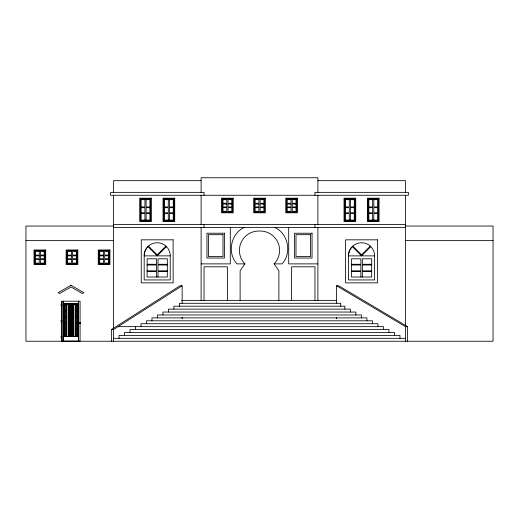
<?xml version="1.0" encoding="UTF-8"?>
<svg xmlns="http://www.w3.org/2000/svg" width="519" height="519" viewBox="0 0 519 519"><rect width="100%" height="100%" fill="white"/><g stroke="black" fill="none" stroke-linecap="round" stroke-linejoin="round"><path stroke-width="0.78" d="M65.829 305.535C65.238 305.081 65.731 305.055 65.563 305.626M65.452 335.469C65.478 334.995 65.647 334.924 65.459 335.54M65.926 311.218C65.225 311.348 66.004 311.647 65.29 311.076M69.325 328.942C70.026 329.753 68.502 328.858 69.591 329.474M72.621 311.582C72.452 311.497 72.984 311.296 72.958 311.238C73.224 311.128 71.804 311.582 73.036 311.218M76.702 329.033C75.865 329.15 76.78 329.61 76.429 328.942M76.624 323.538L76.105 323.11L76.76 323.421M69.591 317.505C68.93 316.733 69.436 317.596 69.591 317.343M76.312 335.534C76.514 335.002 77.201 335.475 76.059 335.3C76.449 334.684 77.013 336.007 76.072 335.138M76.695 317.167C76.436 317.122 76.416 317.258 76.689 317.362M69.689 317.2C68.657 317.083 70.104 317.349 69.131 317.012M65.18 317.239C66.529 317.693 64.875 316.875 65.731 317.025M65.822 317.167L65.206 317.401L65.9 317.213M73.017 317.401C72.42 317.407 72.102 317.271 72.887 317.031M72.29 317.239L73.043 317.245M69.442 334.943L69.397 335.54M76.689 335.462L76.676 335.002L76.384 335.436M65.777 335.345C65.641 334.839 65.679 335.611 65.66 334.937M69.241 317.005L69.267 317.505L69.65 317.128M69.046 335.222C69.935 334.976 69.312 335.255 69.299 335.534M76.527 305.613C75.988 304.828 77.318 305.574 76.066 305.393M76.163 335.28C76.332 334.619 76.942 335.994 76.416 334.95M65.939 317.323C64.745 317.725 65.796 317.083 65.608 317.589M69.702 311.296C68.216 311.887 69.793 310.252 69.325 311.608M72.881 317.213C72.731 317.511 72.413 316.921 72.907 317.077M65.829 323.486L65.368 323L65.66 323.571M72.303 323.35C73.945 322.915 71.551 323.363 72.803 323.006M76.702 317.505L76.63 317.2M68.962 335.138C69.455 335.689 69.76 334.463 69.111 335.495M76.157 305.315L76.397 305.029L76.702 305.522M65.822 305.432L65.452 305.574L65.829 305.094M69.222 328.949C69.773 330.026 69.059 328.624 69.689 329.331M72.997 305.47L72.336 305.159L72.939 305.535M76.702 329.474L76.202 329.02L76.799 329.331M65.718 317.167L65.764 317.44M72.517 317.57L72.362 317.472M65.232 323.11C65.738 323.629 65.926 322.487 65.459 323.571M65.829 335.014L65.42 335.43L65.926 335.157M72.569 335.54C71.739 334.515 73.549 336.091 72.569 334.937M76.682 335.313L76.053 335.216M69.423 305.01C70.117 306.08 68.151 305.315 69.65 305.159M69.423 305.613L69.345 305.036L69.131 305.581M72.757 305.587C72.42 305.146 72.77 305.47 73.036 305.23M72.939 335.014C72.712 334.911 72.465 335.722 73.036 335.319M76.163 305.373L76.669 305.198M76.78 305.36L76.066 305.23M76.527 335.43L76.144 335.443L76.63 335.397M76.475 329.065L76.429 329.565L76.527 329.065M65.66 335.54L65.699 335.144L65.556 335.475M72.673 334.95L72.349 335.378L73.049 335.235M69.072 335.002L69.591 335.306L69.202 335.534M76.812 311.296C76.364 311.802 76.312 311.316 76.799 311.218C75.3 310.407 77.136 312.639 76.163 311.076M65.926 305.23C64.94 305.393 65.945 305.782 65.751 305.042M69.468 329.396C69.124 329.442 69.429 329.13 69.338 329.481M72.861 335.508L72.439 334.989L72.958 335.177M76.384 329.448L76.429 329.435M76.553 334.943L76.176 335.002M65.452 310.998L65.666 311.51L65.563 310.985M69.053 323.486C70.084 322.818 68.08 323.389 69.702 323.285M72.297 311.257L72.997 311.452M76.066 323.35C77.117 323.097 76.384 323.551 76.241 323M65.485 311.478L65.751 311.03L65.563 311.608M69.475 311.108C69.721 311.225 68.644 311.329 69.637 311.147M69.325 329.26L69.591 329.033M69.098 311.153L69.598 311.361L68.956 311.381M72.498 335.079L72.945 335.125L72.563 335.469M76.429 311.608C76.78 310.926 75.819 310.933 76.624 311.569M76.624 317.55L76.624 317.012M65.887 329.098C65.251 329.883 65.576 328.812 65.926 329.169M73.036 329.169L72.29 329.254L73.049 329.254M76.241 323.538C76.63 322.305 76.014 324.077 76.76 323.11M69.222 305.613C69.514 303.842 69.643 306.898 69.222 305.01M65.926 305.393L65.258 305.25L65.751 305.581M69.319 329.065L69.423 328.949M72.666 305.496L72.602 305.146M76.63 329.331L76.41 329.357M65.563 334.95L65.349 335.436L65.939 335.235M69.669 323.292L69.624 323.402M72.997 329.098L72.297 329.306L73.036 329.331M65.284 335.183L65.563 335.352L65.459 334.937M69.429 335.313L69.325 335.423M65.381 323.181L65.939 323.266M72.478 323.538L73.049 323.266M72.861 323.538L72.336 323.11M76.52 335.319L76.442 334.95M72.595 335.002L72.478 335.508M69.598 311.108L69.053 311.517L69.514 311.03M72.446 335.456L73.036 335.157M76.741 305.49C76.131 304.835 76.105 305.542 76.767 305.464M69.514 317.012L69.092 317.459L69.325 317.012M65.783 305.217L65.368 305.581M69.449 329.195C69.462 329.448 68.631 329.182 69.65 329.409M65.718 317.206L65.705 317.57M72.939 305.094L72.881 305.483M72.349 311.186L73.036 311.381M76.812 329.254L76.066 329.176L76.76 329.409M65.329 317.531L65.284 317.07M69.565 335.131L69.04 335.164L69.358 335.034M72.375 317.271L72.829 317.167L72.29 317.323M65.751 311.283L65.193 311.368L65.939 311.296M72.666 311.478L72.297 311.368L72.666 310.985M76.157 311.303L76.799 311.218M65.595 334.956L65.751 335.508M76.624 317.44L76.053 317.284L76.533 317.018L76.332 317.583L76.669 317.167M65.485 335.002L65.589 335.287M65.628 311.484L65.602 311.186M72.965 311.205C72.835 311.497 71.882 311.115 72.939 311.517M72.673 305.321L72.336 305.47L72.615 305.094M65.407 305.38L65.712 305.237M65.225 311.4L65.446 311.134M69.643 305.451L69.338 305.503M69.702 317.284L68.943 317.284L69.287 317.388M76.54 305.496L76.527 305.01M72.472 305.47L72.829 305.159M72.725 323.525L72.861 323.103L72.569 323.571M65.31 311.4L65.887 311.452M72.368 311.231L72.803 311.471M76.598 311.218L76.066 311.381M72.712 317.589L72.615 316.973M65.894 323.343L65.563 323.577M65.608 329.559C64.972 328.916 66.354 329.643 65.232 329.098M61.495 305.951L61.145 305.639L61.495 304.205M61.164 304.517L61.164 305.639M61.495 322.02L61.145 320.586L61.547 320.515M61.495 336.344L61.145 336.656L61.495 338.09M61.177 336.572L61.164 337.778M72.621 335.086L72.452 335.099M72.725 323.123L72.932 323.214M65.193 323.35L65.926 323.181L65.563 322.954M65.894 329.325L65.29 329.033M69.053 305.094L69.325 305.003M68.956 323.35L69.617 323.421L69.131 323M73.036 323.35L72.42 323.11L72.666 323.577M72.303 329.169C73.575 329.52 72.076 329.033 72.738 329.033M72.381 329.072L72.634 329.351M76.163 305.094L76.429 305.029M76.527 323.571L76.261 323.071L76.676 323.389M76.507 323.467L76.358 323.142L76.78 323.181M72.666 305.626L72.829 305.094L72.381 305.114M69.046 329.221L69.702 329.254M65.394 311.121L65.413 311.419M72.997 311.141L72.53 311.419L72.446 311.043M69.04 335.443L69.702 335.222M65.459 328.949C66.101 329.954 64.577 328.624 65.939 329.254M69.591 323.207C69.637 323.661 69.001 322.565 69.423 323.571M76.163 323.486C77.597 322.987 75.372 323.201 76.656 323.408M77.649 323.129C77.733 321.741 80.283 322.571 79.206 323.655C77.149 324.596 78.408 322.065 78.103 323.772M78.161 323.039L78.453 323.454L78.959 323.214L76.825 322.636L75.372 323.097L78.291 322.909M79.349 323.499L78.629 322.922L77.681 323.318M73.049 311.296L72.478 311.03L72.524 311.556M76.695 305.088L76.715 305.432L76.053 305.315M72.932 317.167L72.634 317.524M65.31 311.186L65.926 311.381M72.881 311.205L72.842 311.153M76.189 323.272L76.565 323.058M76.28 329.318L76.578 329.461L76.332 328.949M65.407 329.027L65.835 329.267L65.193 329.169M76.611 317.336L76.338 317.005M69.325 322.954L69.325 323.577L69.559 323.026M72.426 323.123L72.666 322.954M76.371 323.318L76.695 323.324M72.647 317.466L72.615 317.193M72.757 311.024L72.764 311.601M65.297 335.014L65.686 335.404M68.943 305.315L69.598 305.243L69.254 305.542M65.563 323.493L65.219 323.168L65.751 323.538M144.178 254.42L144.905 251.326L146.358 248.491L148.453 246.09L157.199 254.848L165.95 246.097L168.033 248.491L169.486 251.326L170.213 254.42L170.213 279.936L144.178 279.936L144.178 254.42A13.092 13.092 0 0 1 165.937 246.09M348.534 254.42L349.261 251.326L350.714 248.491L352.81 246.09L361.555 254.848L370.306 246.097L372.389 248.491L373.842 251.326L374.569 254.42L374.569 279.936L348.534 279.936L348.534 254.42A13.092 13.092 0 0 1 370.294 246.09M65.615 322.961L65.855 323.402L65.29 323.486M68.943 323.266L69.274 322.961L69.397 323.467M72.718 329.559L72.569 328.949M68.956 317.2L69.494 317.154M69.293 317.167L69.351 317.167M69.65 311.452L69.04 311.361L69.364 311.043M72.842 317.336L72.764 317.031M69.39 317.193L68.995 317.128M68.956 305.393L69.702 305.308L69.377 305.185M76.241 305.581L76.488 305.081L76.332 305.613M72.595 329.033L72.939 329.033M69.63 335.053L69.312 335.475L69.248 335.144M76.377 316.999L76.429 317.31M72.894 323.389L72.569 323.363M72.413 311.4L72.647 311.056M69.196 323.266L69.04 323.116M69.053 323.24L69.312 323.266M76.462 311.452C76.118 311.017 76.358 311.698 76.553 311.368M65.582 311.277L65.368 311.03M69.514 305.581L69.338 305.107M65.459 329.552L65.66 328.949M72.666 311.608L72.796 311.27M69.222 323.571L69.423 322.967M72.569 329.552L72.764 328.949M76.332 323.571L76.527 322.967M78.324 323.85L78.557 323.343M78.797 322.403L78.629 322.922L79.018 322.481M65.926 335.319L65.212 335.28M72.342 323.162L72.647 323.337L72.29 323.266M76.76 317.128L76.066 317.362L76.799 317.2M65.595 311.309L65.66 311.601M69.111 311.076L69.514 311.569M69.17 335.151L69.04 335.164M76.481 311.069L76.527 311.601M72.537 311.115L72.79 311.419L72.563 310.998M72.323 317.317L72.368 317.096M76.585 323.428L76.105 323.11M76.325 311.348L76.715 311.329M69.325 305.217L68.995 305.159L69.397 305.081M72.705 335.242L72.764 335.54M72.556 329.468L72.29 329.234M65.42 323.46L65.589 323.292M76.403 317.524L76.241 317.012M65.751 328.981L65.29 329.474L65.829 329.033M72.861 328.981L72.336 329.234M69.072 329.338L69.546 329.111M76.105 311.452L76.533 311.147L76.163 311.517M69.319 305.198L69.124 305.406M65.615 305.166L65.887 305.47M73.036 305.393L72.556 305.204M76.682 335.138L76.222 335.495M278.885 300.371L278.885 270.71L274.097 263.879A19.352 19.352 0 0 0 259.5 231.039A19.352 19.352 0 0 0 244.903 263.879L240.115 270.71L240.115 300.371M65.368 323.538L65.751 323M76.624 311.03L76.274 311.543M69.131 323.538L69.514 323M76.624 328.981L76.695 329.37M72.699 317.271L73.043 317.323M76.812 317.284L76.066 317.356L76.449 317.115M61.21 304.361L61.962 304.205M72.861 323.103L72.401 323.486M76.423 305.204L76.105 305.159M65.375 305.107L65.939 305.315M78.797 323.85L78.888 323.279M65.303 329.182L65.349 329.481M166.43 246.648L157.199 255.88L147.967 246.648M370.787 246.648L361.555 255.88L352.323 246.648M72.803 329.286L72.524 329.052M69.507 323.103L68.995 323.421M61.91 301.215L61.93 341.093L61.91 301.215L80.082 301.215L80.082 341.08L61.91 341.08M63.448 303.959L78.557 303.939M64.648 336.61L64.628 303.959L70.253 303.959L70.253 336.591L70.234 303.939M71.758 336.61L71.758 303.939L77.363 303.959L77.363 336.591M77.915 323.655L78.375 323.279L77.772 323.499M78.745 322.974L79.206 322.597M63.448 336.623L78.557 336.61M64.933 336.37L69.974 336.396M72.011 336.396L77.052 336.37M244.196 227.387C230.819 233.608 226.855 253.084 236.995 263.879L244.903 263.879M111.403 341.243L111.403 329.565L180.022 285.774L182.143 285.774L182.143 303.291M111.403 329.565L113.531 329.565L182.143 285.774M80.257 322.98L80.257 323.279M76.105 305.47L76.76 305.159M65.692 323.266L65.705 323.194M76.105 323.421L76.462 322.623M65.232 329.409L65.284 329.072M78.784 323.019L79.349 322.753M76.092 335.378L76.773 335.099M78.629 323.331L79.018 323.772M78.81 323.071L79.439 322.935M68.956 329.331L69.689 329.169M76.066 329.331L76.799 329.169M72.679 329.254L72.666 329.383M68.949 335.3L69.695 335.177M76.059 335.3L76.806 335.177M61.495 320.275L61.962 320.275M201.113 180.677L113.531 180.677L113.531 192.354M317.888 180.677L405.469 180.677L405.469 192.354M141.142 206.951L144.937 206.951L144.937 199.653M164.497 206.951L168.292 206.951L168.292 199.653M345.498 206.951L349.293 206.951L349.293 199.653M368.853 206.951L372.648 206.951L372.648 199.653M141.142 207.678L144.937 207.678L144.937 212.79L141.142 212.79M164.497 207.678L168.292 207.678L168.292 212.79L164.497 212.79M345.498 207.678L349.293 207.678L349.293 212.79L345.498 212.79M368.853 207.678L372.648 207.678L372.648 212.79L368.853 212.79M141.142 213.517L144.937 213.517L144.937 220.088M164.497 213.517L168.292 213.517L168.292 220.088M345.498 213.517L349.293 213.517L349.293 220.088M368.853 213.517L372.648 213.517L372.648 220.088M113.531 224.468L405.469 224.468M113.531 226.037L25.95 226.037L25.95 341.243L493.05 341.243L493.05 226.037L405.469 226.037M113.531 227.387L405.469 227.387M25.95 240.634L113.531 240.634M405.469 240.634L493.05 240.634M144.178 255.88L170.213 255.88M348.534 255.88L374.569 255.88M201.113 263.879L230.306 263.879L230.306 227.387M274.097 263.879L282.038 263.879C292.171 253.084 288.207 233.608 274.83 227.387M317.888 263.879L288.694 263.879L288.694 227.387M336.591 303.291L336.591 285.774L338.712 285.774L407.59 326.646L407.59 341.243M181.579 300.371L336.591 300.371M64.83 304.089L70.052 304.089M71.94 304.089L77.162 304.089M72.29 305.315L73.049 305.315M61.391 305.944L61.962 305.951M61.145 320.586L61.164 321.709M61.242 321.929L61.962 322.02M80.082 322.941L80.426 322.948M79.472 323.129L78.823 323.129L79.439 323.318M80.082 323.292L80.335 322.948M118.105 326.646L383.431 326.646L383.431 329.565M336.591 285.774L405.469 326.646L407.59 326.646M61.313 336.383L61.962 336.344M71.869 336.513L71.869 304.037L71.83 336.546L77.24 336.52M61.313 338.044L61.962 338.09M113.531 338.323L405.469 338.323M351.473 270.814L360.88 270.84L360.88 265.008L351.493 265.008L351.493 264.275L360.88 264.275L360.88 258.806L351.512 258.806L351.454 277.016L371.649 277.016L371.708 258.806L362.34 258.806L362.34 264.275L371.688 264.275L371.688 265.008L362.34 265.008L362.34 270.814L371.669 270.814L371.669 271.541L362.34 271.541L362.34 277.016M147.117 270.814L156.524 270.84L156.524 265.008L147.137 265.008L147.137 264.275L156.524 264.275L156.524 258.806L147.162 258.806L147.098 277.016L167.293 277.016L167.352 258.806L157.984 258.806L157.984 264.275L167.332 264.275L167.332 265.008L157.984 265.008L157.984 270.814L167.313 270.814L167.313 271.541L157.984 271.541L157.984 277.016M351.473 271.515L360.88 271.541L360.88 277.016M147.117 271.515L156.524 271.541L156.524 277.016M76.079 311.186L76.76 311.452M76.066 317.2L76.799 317.362M77.681 322.935L78.311 323.071M65.232 335.079L65.887 335.391M77.915 322.597L78.375 322.974L77.759 323.026M78.745 323.279L79.206 323.655M72.439 317.031L72.9 317.531M65.329 317.031L65.79 317.531M72.666 329.189L72.666 329.565M78.103 322.481L78.427 322.941M72.524 316.992L72.809 317.57M72.569 305.01L72.764 305.613M78.324 322.403L78.492 322.922M65.459 305.01L65.66 305.613M405.469 195.274L405.469 325.951M405.469 326.646L405.469 341.243M399.961 338.323L399.961 335.404L119.02 335.404L119.02 338.323M394.446 335.404L394.446 332.484L124.508 332.484L124.508 335.404M388.939 332.484L388.939 329.565L129.997 329.565L129.997 332.484M377.916 326.646L377.916 323.726L140.98 323.726L140.98 326.646M373.816 199.653L373.816 206.951L377.611 206.951L377.611 199.653L368.853 199.653L368.853 220.088L377.611 220.088L377.611 213.517L373.816 213.517L373.816 220.088M372.408 323.726L372.408 320.807L146.468 320.807L146.468 323.726M366.901 320.807L366.901 317.888L151.957 317.888L151.957 320.807M361.386 317.888L361.386 314.968L157.445 314.968L157.445 317.888M355.878 314.968L355.878 312.049L162.934 312.049L162.934 314.968M350.461 199.653L350.461 206.951L354.256 206.951L354.256 199.653L345.498 199.653L345.498 220.088L354.256 220.088L354.256 213.517L350.461 213.517L350.461 220.088M350.37 312.049L350.37 309.129L168.422 309.129L168.422 312.049M344.856 309.129L344.856 306.21L173.91 306.21L173.91 309.129M340.724 306.21L340.724 303.291L179.399 303.291L179.399 306.21M336.591 317.213L336.591 318.783M317.888 192.354L317.888 177.758L201.113 177.758L201.113 192.354M317.888 195.274L317.888 224.468M317.888 227.387L317.888 300.371M314.968 195.274L314.968 192.354L408.388 192.354L408.388 195.274L110.612 195.274L110.612 192.354L204.032 192.354L204.032 195.274M314.968 224.468L314.968 227.387M314.968 300.371L314.968 266.798L291.613 266.798L291.613 300.371M227.387 300.371L227.387 266.798L204.032 266.798L204.032 300.371M204.032 224.468L204.032 227.387M201.113 195.274L201.113 224.468M201.113 227.387L201.113 300.371M182.143 317.213L182.143 318.783M169.46 199.653L169.46 206.951L173.255 206.951L173.255 199.653L164.497 199.653L164.497 220.088L173.255 220.088L173.255 213.517L169.46 213.517L169.46 220.088M146.105 199.653L146.105 206.951L149.9 206.951L149.9 199.653L141.142 199.653L141.142 220.088L149.9 220.088L149.9 213.517L146.105 213.517L146.105 220.088M135.485 326.646L135.485 329.565M113.531 195.274L113.531 329.169M113.531 329.565L113.531 341.243M77.266 304.004L77.266 336.546M77.052 304.004L77.052 336.546M76.981 304.004L76.981 336.546M75.456 304.004L75.456 336.546M75.385 304.004L75.385 336.546M75.307 304.004L75.307 336.546M73.717 304.004L73.795 336.546M73.64 304.004L73.64 336.546M72.122 304.004L72.122 336.546M72.044 304.004L72.044 336.546M70.13 304.03L70.13 336.52L64.752 336.52L64.732 304.011M69.948 304.004L69.948 336.546M69.87 304.004L69.87 336.546M68.352 304.004L68.352 336.546M68.197 304.004L68.274 336.546M66.685 304.004L66.685 336.546M66.607 304.004L66.607 336.546M66.536 304.004L66.536 336.546M65.011 304.004L65.011 336.546M64.933 304.004L64.933 336.546M63.448 301.195L63.409 341.093L63.428 301.215M78.577 301.195L78.538 341.093L78.557 301.215M70.993 285.255L58.134 292.684L59.594 293.527L70.993 286.942L82.398 293.527L83.857 292.684L70.993 285.255M151.36 198.193L139.682 198.193L139.682 221.548L151.36 221.548L151.36 198.193M174.715 198.193L163.037 198.193L163.037 221.548L174.715 221.548L174.715 198.193M233.226 198.193L221.548 198.193L221.548 212.79L233.226 212.79L233.226 198.193M265.339 198.193L253.661 198.193L253.661 212.79L265.339 212.79L265.339 198.193M297.452 198.193L285.774 198.193L285.774 212.79L297.452 212.79L297.452 198.193M355.716 198.193L344.039 198.193L344.039 221.548L355.716 221.548L355.716 198.193M379.071 198.193L367.394 198.193L367.394 221.548L379.071 221.548L379.071 198.193M150.627 198.92L140.409 198.92L140.409 220.815L150.627 220.815L150.627 198.92M173.982 198.92L163.764 198.92L163.764 220.815L173.982 220.815L173.982 198.92M232.499 198.92L222.281 198.92L222.281 212.057L232.499 212.057L232.499 198.92M264.612 198.92L254.394 198.92L254.394 212.057L264.612 212.057L264.612 198.92M296.719 198.92L286.501 198.92L286.501 212.057L296.719 212.057L296.719 198.92M354.983 198.92L344.765 198.92L344.765 220.815L354.983 220.815L354.983 198.92M378.338 198.92L368.12 198.92L368.12 220.815L378.338 220.815L378.338 198.92M226.803 199.653L223.008 199.653L223.008 203.299L226.803 203.299L226.803 199.653M231.766 199.653L227.971 199.653L227.971 203.299L231.766 203.299L231.766 199.653M258.916 199.653L255.121 199.653L255.121 203.299L258.916 203.299L258.916 199.653M263.879 199.653L260.084 199.653L260.084 203.299L263.879 203.299L263.879 199.653M291.029 199.653L287.234 199.653L287.234 203.299L291.029 203.299L291.029 199.653M295.992 199.653L292.197 199.653L292.197 203.299L295.992 203.299L295.992 199.653M226.803 204.032L223.008 204.032L223.008 206.951L226.803 206.951L226.803 204.032M231.766 204.032L227.971 204.032L227.971 206.951L231.766 206.951L231.766 204.032M258.916 204.032L255.121 204.032L255.121 206.951L258.916 206.951L258.916 204.032M263.879 204.032L260.084 204.032L260.084 206.951L263.879 206.951L263.879 204.032M291.029 204.032L287.234 204.032L287.234 206.951L291.029 206.951L291.029 204.032M295.992 204.032L292.197 204.032L292.197 206.951L295.992 206.951L295.992 204.032M149.9 207.678L146.105 207.678L146.105 212.79L149.9 212.79L149.9 207.678M173.255 207.678L169.46 207.678L169.46 212.79L173.255 212.79L173.255 207.678M226.803 207.678L223.008 207.678L223.008 211.33L226.803 211.33L226.803 207.678M231.766 207.678L227.971 207.678L227.971 211.33L231.766 211.33L231.766 207.678M258.916 207.678L255.121 207.678L255.121 211.33L258.916 211.33L258.916 207.678M263.879 207.678L260.084 207.678L260.084 211.33L263.879 211.33L263.879 207.678M291.029 207.678L287.234 207.678L287.234 211.33L291.029 211.33L291.029 207.678M295.992 207.678L292.197 207.678L292.197 211.33L295.992 211.33L295.992 207.678M354.256 207.678L350.461 207.678L350.461 212.79L354.256 212.79L354.256 207.678M377.611 207.678L373.816 207.678L373.816 212.79L377.611 212.79L377.611 207.678M224.468 233.226L206.951 233.226L206.951 258.04L224.468 258.04L224.468 233.226M312.049 233.226L294.533 233.226L294.533 258.04L312.049 258.04L312.049 233.226M223.008 234.685L208.411 234.685L208.411 256.581L223.008 256.581L223.008 234.685M310.589 234.685L295.992 234.685L295.992 256.581L310.589 256.581L310.589 234.685M173.132 239.823L141.259 239.823L141.259 282.855L173.132 282.855L173.132 239.823M377.488 239.823L345.615 239.823L345.615 282.855L377.488 282.855L377.488 239.823M45.698 249.97L34.02 249.97L34.02 264.567L45.698 264.567L45.698 249.97M77.811 249.97L66.134 249.97L66.134 264.567L77.811 264.567L77.811 249.97M109.924 249.97L98.247 249.97L98.247 264.567L109.924 264.567L109.924 249.97M44.965 250.696L34.747 250.696L34.747 263.834L44.965 263.834L44.965 250.696M77.078 250.696L66.86 250.696L66.86 263.834L77.078 263.834L77.078 250.696M109.191 250.696L98.973 250.696L98.973 263.834L109.191 263.834L109.191 250.696M39.275 251.43L35.48 251.43L35.48 255.076L39.275 255.076L39.275 251.43M44.238 251.43L40.443 251.43L40.443 255.076L44.238 255.076L44.238 251.43M71.388 251.43L67.593 251.43L67.593 255.076L71.388 255.076L71.388 251.43M76.351 251.43L72.556 251.43L72.556 255.076L76.351 255.076L76.351 251.43M103.502 251.43L99.706 251.43L99.706 255.076L103.502 255.076L103.502 251.43M108.465 251.43L104.669 251.43L104.669 255.076L108.465 255.076L108.465 251.43M39.275 255.809L35.48 255.809L35.48 258.728L39.275 258.728L39.275 255.809M44.238 255.809L40.443 255.809L40.443 258.728L44.238 258.728L44.238 255.809M71.388 255.809L67.593 255.809L67.593 258.728L71.388 258.728L71.388 255.809M76.351 255.809L72.556 255.809L72.556 258.728L76.351 258.728L76.351 255.809M103.502 255.809L99.706 255.809L99.706 258.728L103.502 258.728L103.502 255.809M108.465 255.809L104.669 255.809L104.669 258.728L108.465 258.728L108.465 255.809M39.275 259.455L35.48 259.455L35.48 263.107L39.275 263.107L39.275 259.455M44.238 259.455L40.443 259.455L40.443 263.107L44.238 263.107L44.238 259.455M71.388 259.455L67.593 259.455L67.593 263.107L71.388 263.107L71.388 259.455M76.351 259.455L72.556 259.455L72.556 263.107L76.351 263.107L76.351 259.455M103.502 259.455L99.706 259.455L99.706 263.107L103.502 263.107L103.502 259.455M108.465 259.455L104.669 259.455L104.669 263.107L108.465 263.107L108.465 259.455"/></g></svg>
